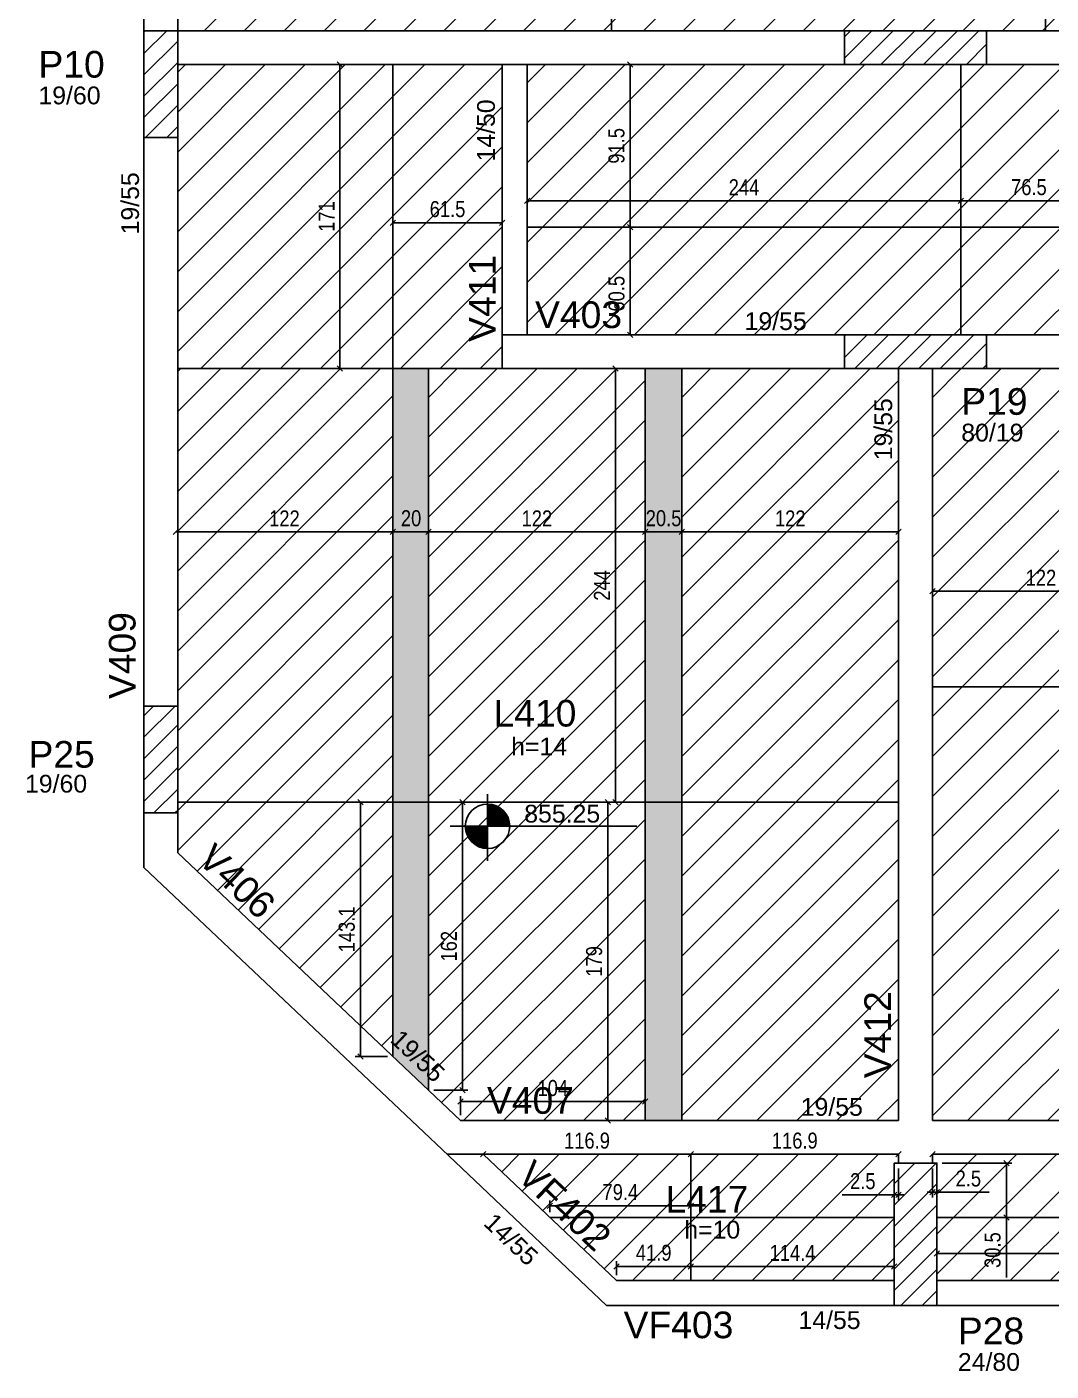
# Model space of a CAD drawing. Header units: millimetres. Extents: x 2358 to 5871, y 1438 to 2637.
# Drawn here: x 2358 to 2934, y 1449 to 2205 of the extents above; entities that cross this region are included whole.
import ezdxf

# ---------------------------------------------------------------- set-up
doc = ezdxf.new("R2010")
doc.units = ezdxf.units.MM
for name, color, linetype in [('3', 3, 'Continuous'), ('4', 4, 'Continuous'), ('7', 7, 'Continuous'), ('9', 9, 'Continuous'), ('Painéis', 200, 'Continuous')]:
    doc.layers.add(name, color=color, linetype=linetype)
doc.layers.add('Hachura', color=251, linetype='Continuous', lineweight=9)
doc.layers.add('REAPROVEITAMENTO', color=251, linetype='Continuous', lineweight=9)
doc.styles.add('COTA TECNICA-50', font='techl___.ttf', dxfattribs={"height": 9})
doc.styles.get("Standard").update_dxf_attribs({"font": 'arial.ttf'})
doc.dimstyles.new('COTA PAINEL-50', dxfattribs={"dimtxt": 9, "dimasz": 3, "dimexe": 3, "dimexo": 3, "dimgap": 3, "dimtad": 1, "dimdec": 1, "dimzin": 12, "dimdsep": 46, "dimtxsty": 'COTA TECNICA-50', "dimblk1": 'OBLIQUE', "dimblk2": 'OBLIQUE', "dimsah": 1, "dimcen": 0.9, "dimclrd": 4, "dimclre": 4, "dimclrt": 240, "dimadec": 1, "dimazin": 3, "dimtfac": 1, "dimtdec": 1, "dimtmove": 0, "dimatfit": 3, "dimfxl": 1, "dimtolj": 1, "dimtzin": 12, "dimarcsym": 0})

# ---------------------------------------------------------------- blocks, each defined once
blk = doc.blocks.new('_Oblique')
at = {"color": 0, "linetype": 'ByBlock', "lineweight": -2}
blk.add_line((-0.5, -0.5), (0.5, 0.5), dxfattribs=at)
blk = doc.blocks.new('*D156')
at = {"color": 4, "lineweight": -2, "transparency": 16777216}
for p, q in [((2959.97, 2107.5), (2883.47, 2107.5)), ((2883.47, 2105.12), (2883.47, 2104.5))]:
    blk.add_line(p, q, dxfattribs=at)
at = {"layer": 'Defpoints', "color": 0, "transparency": 16777216}
for p in [(2883.47, 2108.12), (2883.47, 2107.5), (2959.97, 2107.5)]:
    blk.add_point(p, dxfattribs=at)
at = {"color": 4, "lineweight": -2, "transparency": 16777216, "xscale": 3, "yscale": 3, "zscale": 3, "rotation": 180}
blk.add_blockref('_Oblique', (2883.47, 2107.5), dxfattribs=at)
at = {"color": 4, "lineweight": -2, "transparency": 16777216, "xscale": 3, "yscale": 3, "zscale": 3}
blk.add_blockref('_Oblique', (2959.97, 2107.5), dxfattribs=at)
at = {"color": 240, "transparency": 16777216, "insert": (2921.72, 2115.1), "char_height": 9, "attachment_point": 5, "style": 'COTA TECNICA-50'}
blk.add_mtext('\\A1;76.5', dxfattribs=at)
blk = doc.blocks.new('*D53')
at = {"color": 4, "lineweight": -2, "transparency": 16777216}
for p, q in [((2639.47, 2107.81), (2639.47, 2110.5)), ((2883.47, 2107.81), (2883.47, 2110.5)), ((2883.47, 2107.5), (2639.47, 2107.5))]:
    blk.add_line(p, q, dxfattribs=at)
at = {"layer": 'Defpoints', "color": 0, "transparency": 16777216}
for p in [(2639.47, 2107.5), (2639.47, 2104.81), (2883.47, 2104.81)]:
    blk.add_point(p, dxfattribs=at)
at = {"color": 4, "lineweight": -2, "transparency": 16777216, "xscale": 3, "yscale": 3, "zscale": 3, "rotation": 180}
blk.add_blockref('_Oblique', (2639.47, 2107.5), dxfattribs=at)
at = {"color": 4, "lineweight": -2, "transparency": 16777216, "xscale": 3, "yscale": 3, "zscale": 3}
blk.add_blockref('_Oblique', (2883.47, 2107.5), dxfattribs=at)
at = {"color": 240, "transparency": 16777216, "insert": (2761.47, 2115.07), "char_height": 9, "attachment_point": 5, "style": 'COTA TECNICA-50'}
blk.add_mtext('\\A1;244', dxfattribs=at)
blk = doc.blocks.new('*D54')
at = {"layer": 'Defpoints', "color": 0, "transparency": 16777216}
for p in [(2697.41, 2184.12), (2697.41, 2184.12), (2697.41, 2092.62)]:
    blk.add_point(p, dxfattribs=at)
at = {"layer": 'Painéis', "color": 4, "lineweight": -2, "transparency": 16777216}
blk.add_line((2697.41, 2092.62), (2697.41, 2184.12), dxfattribs=at)
at = {"layer": 'Painéis', "color": 4, "lineweight": -2, "transparency": 16777216, "xscale": 3, "yscale": 3, "zscale": 3}
for p, rotation in [((2697.41, 2184.12), 90), ((2697.41, 2092.62), 270)]:
    blk.add_blockref('_Oblique', p, dxfattribs=dict(at, rotation=rotation))
at = {"layer": 'Painéis', "color": 240, "transparency": 16777216, "insert": (2689.78, 2138.37), "char_height": 9, "attachment_point": 5, "rotation": 90, "style": 'COTA TECNICA-50'}
blk.add_mtext('\\A1;91.5', dxfattribs=at)
blk = doc.blocks.new('*D55')
at = {"layer": 'Defpoints', "color": 0, "transparency": 16777216}
for p in [(2697.41, 2092.62), (2697.41, 2032.12), (2697.41, 2032.12)]:
    blk.add_point(p, dxfattribs=at)
at = {"layer": 'Painéis', "color": 4, "lineweight": -2, "transparency": 16777216}
blk.add_line((2697.41, 2092.62), (2697.41, 2032.12), dxfattribs=at)
at = {"layer": 'Painéis', "color": 4, "lineweight": -2, "transparency": 16777216, "xscale": 3, "yscale": 3, "zscale": 3}
for p, rotation in [((2697.41, 2092.62), 90), ((2697.41, 2032.12), 270)]:
    blk.add_blockref('_Oblique', p, dxfattribs=dict(at, rotation=rotation))
at = {"layer": 'Painéis', "color": 240, "transparency": 16777216, "insert": (2689.81, 2055.17), "char_height": 9, "attachment_point": 5, "rotation": 90, "style": 'COTA TECNICA-50'}
blk.add_mtext('\\A1;60.5', dxfattribs=at)
blk = doc.blocks.new('*D92')
at = {"layer": 'Defpoints', "color": 0, "transparency": 16777216}
for p in [(2545.78, 1769.12), (2563.97, 1769.12), (2563.97, 1626.06)]:
    blk.add_point(p, dxfattribs=at)
at = {"layer": 'Painéis', "color": 4, "lineweight": -2, "transparency": 16777216}
for p, q in [((2560.97, 1769.12), (2542.78, 1769.12)), ((2545.78, 1626.06), (2545.78, 1769.12)), ((2560.97, 1626.06), (2542.78, 1626.06))]:
    blk.add_line(p, q, dxfattribs=at)
at = {"layer": 'Painéis', "color": 4, "lineweight": -2, "transparency": 16777216, "xscale": 3, "yscale": 3, "zscale": 3}
for p, rotation in [((2545.78, 1769.12), 90), ((2545.78, 1626.06), 270)]:
    blk.add_blockref('_Oblique', p, dxfattribs=dict(at, rotation=rotation))
at = {"layer": 'Painéis', "color": 240, "transparency": 16777216, "insert": (2538.08, 1697.59), "char_height": 9, "attachment_point": 5, "rotation": 90, "style": 'COTA TECNICA-50'}
blk.add_mtext('\\A1;143.1', dxfattribs=at)
blk = doc.blocks.new('*D93')
at = {"layer": 'Defpoints', "color": 0, "transparency": 16777216}
for p in [(2441.97, 1921.24), (2563.97, 1921.24), (2563.97, 1921.24)]:
    blk.add_point(p, dxfattribs=at)
at = {"layer": 'Painéis', "color": 4, "lineweight": -2, "transparency": 16777216}
blk.add_line((2441.97, 1921.24), (2563.97, 1921.24), dxfattribs=at)
at = {"layer": 'Painéis', "color": 4, "lineweight": -2, "transparency": 16777216, "xscale": 3, "yscale": 3, "zscale": 3, "rotation": 180}
blk.add_blockref('_Oblique', (2441.97, 1921.24), dxfattribs=at)
at = {"layer": 'Painéis', "color": 4, "lineweight": -2, "transparency": 16777216, "xscale": 3, "yscale": 3, "zscale": 3}
blk.add_blockref('_Oblique', (2563.97, 1921.24), dxfattribs=at)
at = {"layer": 'Painéis', "color": 240, "transparency": 16777216, "insert": (2502.97, 1928.8), "char_height": 9, "attachment_point": 5, "style": 'COTA TECNICA-50'}
blk.add_mtext('\\A1;122', dxfattribs=at)
blk = doc.blocks.new('*D94')
at = {"layer": 'Defpoints', "color": 0, "transparency": 16777216}
for p in [(2563.97, 1921.24), (2583.97, 1921.24), (2583.97, 1921.24)]:
    blk.add_point(p, dxfattribs=at)
at = {"layer": 'Painéis', "color": 4, "lineweight": -2, "transparency": 16777216}
blk.add_line((2563.97, 1921.24), (2583.97, 1921.24), dxfattribs=at)
at = {"layer": 'Painéis', "color": 4, "lineweight": -2, "transparency": 16777216, "xscale": 3, "yscale": 3, "zscale": 3, "rotation": 180}
blk.add_blockref('_Oblique', (2563.97, 1921.24), dxfattribs=at)
at = {"layer": 'Painéis', "color": 4, "lineweight": -2, "transparency": 16777216, "xscale": 3, "yscale": 3, "zscale": 3}
blk.add_blockref('_Oblique', (2583.97, 1921.24), dxfattribs=at)
at = {"layer": 'Painéis', "color": 240, "transparency": 16777216, "insert": (2574.22, 1928.84), "char_height": 9, "attachment_point": 5, "style": 'COTA TECNICA-50'}
blk.add_mtext('\\A1;20', dxfattribs=at)
blk = doc.blocks.new('*D95')
at = {"layer": 'Defpoints', "color": 0, "transparency": 16777216}
for p in [(2583.97, 1921.24), (2705.97, 1921.24), (2705.97, 1921.24)]:
    blk.add_point(p, dxfattribs=at)
at = {"layer": 'Painéis', "color": 4, "lineweight": -2, "transparency": 16777216}
blk.add_line((2583.97, 1921.24), (2705.97, 1921.24), dxfattribs=at)
at = {"layer": 'Painéis', "color": 4, "lineweight": -2, "transparency": 16777216, "xscale": 3, "yscale": 3, "zscale": 3, "rotation": 180}
blk.add_blockref('_Oblique', (2583.97, 1921.24), dxfattribs=at)
at = {"layer": 'Painéis', "color": 4, "lineweight": -2, "transparency": 16777216, "xscale": 3, "yscale": 3, "zscale": 3}
blk.add_blockref('_Oblique', (2705.97, 1921.24), dxfattribs=at)
at = {"layer": 'Painéis', "color": 240, "transparency": 16777216, "insert": (2644.97, 1928.8), "char_height": 9, "attachment_point": 5, "style": 'COTA TECNICA-50'}
blk.add_mtext('\\A1;122', dxfattribs=at)
blk = doc.blocks.new('*D96')
at = {"layer": 'Defpoints', "color": 0, "transparency": 16777216}
for p in [(2705.97, 1921.24), (2726.48, 1921.24), (2726.48, 1921.24)]:
    blk.add_point(p, dxfattribs=at)
at = {"layer": 'Painéis', "color": 4, "lineweight": -2, "transparency": 16777216}
blk.add_line((2705.97, 1921.24), (2726.48, 1921.24), dxfattribs=at)
at = {"layer": 'Painéis', "color": 4, "lineweight": -2, "transparency": 16777216, "xscale": 3, "yscale": 3, "zscale": 3, "rotation": 180}
blk.add_blockref('_Oblique', (2705.97, 1921.24), dxfattribs=at)
at = {"layer": 'Painéis', "color": 4, "lineweight": -2, "transparency": 16777216, "xscale": 3, "yscale": 3, "zscale": 3}
blk.add_blockref('_Oblique', (2726.48, 1921.24), dxfattribs=at)
at = {"layer": 'Painéis', "color": 240, "transparency": 16777216, "insert": (2716.23, 1928.84), "char_height": 9, "attachment_point": 5, "style": 'COTA TECNICA-50'}
blk.add_mtext('\\A1;20.5', dxfattribs=at)
blk = doc.blocks.new('*D97')
at = {"layer": 'Defpoints', "color": 0, "transparency": 16777216}
for p in [(2726.48, 1921.24), (2848.47, 1921.24), (2848.47, 1921.24)]:
    blk.add_point(p, dxfattribs=at)
at = {"layer": 'Painéis', "color": 4, "lineweight": -2, "transparency": 16777216}
blk.add_line((2726.48, 1921.24), (2848.47, 1921.24), dxfattribs=at)
at = {"layer": 'Painéis', "color": 4, "lineweight": -2, "transparency": 16777216, "xscale": 3, "yscale": 3, "zscale": 3, "rotation": 180}
blk.add_blockref('_Oblique', (2726.48, 1921.24), dxfattribs=at)
at = {"layer": 'Painéis', "color": 4, "lineweight": -2, "transparency": 16777216, "xscale": 3, "yscale": 3, "zscale": 3}
blk.add_blockref('_Oblique', (2848.47, 1921.24), dxfattribs=at)
at = {"layer": 'Painéis', "color": 240, "transparency": 16777216, "insert": (2787.48, 1928.8), "char_height": 9, "attachment_point": 5, "style": 'COTA TECNICA-50'}
blk.add_mtext('\\A1;122', dxfattribs=at)
blk = doc.blocks.new('*D178')
at = {"layer": 'Defpoints', "color": 0, "transparency": 16777216}
for p in [(2684.8, 1769.12), (2688.77, 1769.12), (2693.1, 1590.12)]:
    blk.add_point(p, dxfattribs=at)
at = {"layer": 'Painéis', "color": 4, "lineweight": -2, "transparency": 16777216}
for p, q in [((2685.77, 1769.12), (2681.8, 1769.12)), ((2684.8, 1590.12), (2684.8, 1769.12)), ((2690.1, 1590.12), (2681.8, 1590.12))]:
    blk.add_line(p, q, dxfattribs=at)
at = {"layer": 'Painéis', "color": 4, "lineweight": -2, "transparency": 16777216, "xscale": 3, "yscale": 3, "zscale": 3}
for p, rotation in [((2684.8, 1769.12), 90), ((2684.8, 1590.12), 270)]:
    blk.add_blockref('_Oblique', p, dxfattribs=dict(at, rotation=rotation))
at = {"layer": 'Painéis', "color": 240, "transparency": 16777216, "insert": (2677.2, 1679.62), "char_height": 9, "attachment_point": 5, "rotation": 90, "style": 'COTA TECNICA-50'}
blk.add_mtext('\\A1;179', dxfattribs=at)
blk = doc.blocks.new('*D98')
at = {"layer": 'Defpoints', "color": 0, "transparency": 16777216}
for p in [(2689.13, 2013.12), (2689.13, 2013.12), (2689.13, 1769.12)]:
    blk.add_point(p, dxfattribs=at)
at = {"layer": 'Painéis', "color": 4, "lineweight": -2, "transparency": 16777216}
blk.add_line((2689.13, 1769.12), (2689.13, 2013.12), dxfattribs=at)
at = {"layer": 'Painéis', "color": 4, "lineweight": -2, "transparency": 16777216, "xscale": 3, "yscale": 3, "zscale": 3}
for p, rotation in [((2689.13, 2013.12), 90), ((2689.13, 1769.12), 270)]:
    blk.add_blockref('_Oblique', p, dxfattribs=dict(at, rotation=rotation))
at = {"layer": 'Painéis', "color": 240, "transparency": 16777216, "insert": (2681.56, 1891.12), "char_height": 9, "attachment_point": 5, "rotation": 90, "style": 'COTA TECNICA-50'}
blk.add_mtext('\\A1;244', dxfattribs=at)
blk = doc.blocks.new('*D99')
at = {"layer": 'Defpoints', "color": 0, "transparency": 16777216}
for p in [(2563.97, 2095.14), (2625.47, 2095.14), (2625.47, 2095.14)]:
    blk.add_point(p, dxfattribs=at)
at = {"layer": 'Painéis', "color": 4, "lineweight": -2, "transparency": 16777216}
blk.add_line((2563.97, 2095.14), (2625.47, 2095.14), dxfattribs=at)
at = {"layer": 'Painéis', "color": 4, "lineweight": -2, "transparency": 16777216, "xscale": 3, "yscale": 3, "zscale": 3, "rotation": 180}
blk.add_blockref('_Oblique', (2563.97, 2095.14), dxfattribs=at)
at = {"layer": 'Painéis', "color": 4, "lineweight": -2, "transparency": 16777216, "xscale": 3, "yscale": 3, "zscale": 3}
blk.add_blockref('_Oblique', (2625.47, 2095.14), dxfattribs=at)
at = {"layer": 'Painéis', "color": 240, "transparency": 16777216, "insert": (2594.72, 2102.74), "char_height": 9, "attachment_point": 5, "style": 'COTA TECNICA-50'}
blk.add_mtext('\\A1;61.5', dxfattribs=at)
blk = doc.blocks.new('*D179')
at = {"layer": 'Defpoints', "color": 0, "transparency": 16777216}
for p in [(2533.97, 2184.12), (2534.22, 2184.12), (2534.22, 2013.12)]:
    blk.add_point(p, dxfattribs=at)
at = {"layer": 'Painéis', "color": 4, "lineweight": -2, "transparency": 16777216}
for p, q in [((2534.22, 2013.12), (2534.22, 2184.12)), ((2536.97, 2184.12), (2537.22, 2184.12))]:
    blk.add_line(p, q, dxfattribs=at)
at = {"layer": 'Painéis', "color": 4, "lineweight": -2, "transparency": 16777216, "xscale": 3, "yscale": 3, "zscale": 3}
for p, rotation in [((2534.22, 2184.12), 90), ((2534.22, 2013.12), 270)]:
    blk.add_blockref('_Oblique', p, dxfattribs=dict(at, rotation=rotation))
at = {"layer": 'Painéis', "color": 240, "transparency": 16777216, "insert": (2526.65, 2098.62), "char_height": 9, "attachment_point": 5, "rotation": 90, "style": 'COTA TECNICA-50'}
blk.add_mtext('\\A1;171', dxfattribs=at)
blk = doc.blocks.new('*D180')
at = {"layer": 'Defpoints', "color": 0, "transparency": 16777216}
for p in [(2601.93, 1600.74), (2601.93, 1590.12), (2705.97, 1590.12)]:
    blk.add_point(p, dxfattribs=at)
at = {"layer": 'Painéis', "color": 4, "lineweight": -2, "transparency": 16777216}
for p, q in [((2601.93, 1593.12), (2601.93, 1603.74)), ((2705.97, 1593.12), (2705.97, 1603.74)), ((2705.97, 1600.74), (2601.93, 1600.74))]:
    blk.add_line(p, q, dxfattribs=at)
at = {"layer": 'Painéis', "color": 4, "lineweight": -2, "transparency": 16777216, "xscale": 3, "yscale": 3, "zscale": 3, "rotation": 180}
blk.add_blockref('_Oblique', (2601.93, 1600.74), dxfattribs=at)
at = {"layer": 'Painéis', "color": 4, "lineweight": -2, "transparency": 16777216, "xscale": 3, "yscale": 3, "zscale": 3}
blk.add_blockref('_Oblique', (2705.97, 1600.74), dxfattribs=at)
at = {"layer": 'Painéis', "color": 240, "transparency": 16777216, "insert": (2653.95, 1608.33), "char_height": 9, "attachment_point": 5, "style": 'COTA TECNICA-50'}
blk.add_mtext('\\A1;104', dxfattribs=at)
blk = doc.blocks.new('*D181')
at = {"layer": 'Defpoints', "color": 0, "transparency": 16777216}
for p in [(2583.97, 1769.12), (2603.12, 1769.12), (2583.97, 1607.12)]:
    blk.add_point(p, dxfattribs=at)
at = {"layer": 'Painéis', "color": 4, "lineweight": -2, "transparency": 16777216}
for p, q in [((2586.97, 1769.12), (2606.12, 1769.12)), ((2603.12, 1607.12), (2603.12, 1769.12)), ((2586.97, 1607.12), (2606.12, 1607.12))]:
    blk.add_line(p, q, dxfattribs=at)
at = {"layer": 'Painéis', "color": 4, "lineweight": -2, "transparency": 16777216, "xscale": 3, "yscale": 3, "zscale": 3}
for p, rotation in [((2603.12, 1769.12), 90), ((2603.12, 1607.12), 270)]:
    blk.add_blockref('_Oblique', p, dxfattribs=dict(at, rotation=rotation))
at = {"layer": 'Painéis', "color": 240, "transparency": 16777216, "insert": (2595.53, 1688.12), "char_height": 9, "attachment_point": 5, "rotation": 90, "style": 'COTA TECNICA-50'}
blk.add_mtext('\\A1;162', dxfattribs=at)
blk = doc.blocks.new('*D100')
at = {"layer": 'Defpoints', "color": 0, "transparency": 16777216}
for p in [(2845.97, 1566.12), (2848.47, 1566.12), (2845.97, 1548.33)]:
    blk.add_point(p, dxfattribs=at)
at = {"layer": 'Painéis', "color": 4, "lineweight": -2, "transparency": 16777216}
for p, q in [((2845.97, 1563.12), (2845.97, 1545.33)), ((2848.47, 1563.12), (2848.47, 1545.33)), ((2845.97, 1548.33), (2816.62, 1548.33)), ((2848.47, 1548.33), (2845.97, 1548.33)), ((2848.47, 1548.33), (2851.47, 1548.33))]:
    blk.add_line(p, q, dxfattribs=at)
at = {"layer": 'Painéis', "color": 4, "lineweight": -2, "transparency": 16777216, "xscale": 3, "yscale": 3, "zscale": 3}
blk.add_blockref('_Oblique', (2845.97, 1548.33), dxfattribs=at)
at = {"layer": 'Painéis', "color": 4, "lineweight": -2, "transparency": 16777216, "xscale": 3, "yscale": 3, "zscale": 3, "rotation": 180}
blk.add_blockref('_Oblique', (2848.47, 1548.33), dxfattribs=at)
at = {"layer": 'Painéis', "color": 240, "transparency": 16777216, "insert": (2828.29, 1555.93), "char_height": 9, "attachment_point": 5, "style": 'COTA TECNICA-50'}
blk.add_mtext('\\A1;2.5', dxfattribs=at)
blk = doc.blocks.new('*D182')
at = {"layer": 'Defpoints', "color": 0, "transparency": 16777216}
for p in [(2731.6, 1571.12), (2731.6, 1571.12), (2848.47, 1571.12)]:
    blk.add_point(p, dxfattribs=at)
at = {"layer": 'Painéis', "color": 4, "lineweight": -2, "transparency": 16777216}
blk.add_line((2848.47, 1571.12), (2731.6, 1571.12), dxfattribs=at)
at = {"layer": 'Painéis', "color": 4, "lineweight": -2, "transparency": 16777216, "xscale": 3, "yscale": 3, "zscale": 3, "rotation": 180}
blk.add_blockref('_Oblique', (2731.6, 1571.12), dxfattribs=at)
at = {"layer": 'Painéis', "color": 4, "lineweight": -2, "transparency": 16777216, "xscale": 3, "yscale": 3, "zscale": 3}
blk.add_blockref('_Oblique', (2848.47, 1571.12), dxfattribs=at)
at = {"layer": 'Painéis', "color": 240, "transparency": 16777216, "insert": (2790.04, 1578.74), "char_height": 9, "attachment_point": 5, "style": 'COTA TECNICA-50'}
blk.add_mtext('\\A1;116.9', dxfattribs=at)
blk = doc.blocks.new('*D101')
at = {"layer": 'Defpoints', "color": 0, "transparency": 16777216}
for p in [(2614.73, 1571.12), (2614.73, 1571.12), (2731.6, 1571.12)]:
    blk.add_point(p, dxfattribs=at)
at = {"layer": 'Painéis', "color": 4, "lineweight": -2, "transparency": 16777216}
blk.add_line((2731.6, 1571.12), (2614.73, 1571.12), dxfattribs=at)
at = {"layer": 'Painéis', "color": 4, "lineweight": -2, "transparency": 16777216, "xscale": 3, "yscale": 3, "zscale": 3, "rotation": 180}
blk.add_blockref('_Oblique', (2614.73, 1571.12), dxfattribs=at)
at = {"layer": 'Painéis', "color": 4, "lineweight": -2, "transparency": 16777216, "xscale": 3, "yscale": 3, "zscale": 3}
blk.add_blockref('_Oblique', (2731.6, 1571.12), dxfattribs=at)
at = {"layer": 'Painéis', "color": 240, "transparency": 16777216, "insert": (2673.17, 1578.74), "char_height": 9, "attachment_point": 5, "style": 'COTA TECNICA-50'}
blk.add_mtext('\\A1;116.9', dxfattribs=at)
blk = doc.blocks.new('*D102')
at = {"layer": 'Defpoints', "color": 0, "transparency": 16777216}
for p in [(2731.6, 1508.07), (2731.6, 1508.07), (2845.97, 1508.07)]:
    blk.add_point(p, dxfattribs=at)
at = {"layer": 'Painéis', "color": 4, "lineweight": -2, "transparency": 16777216}
blk.add_line((2845.97, 1508.07), (2731.6, 1508.07), dxfattribs=at)
at = {"layer": 'Painéis', "color": 4, "lineweight": -2, "transparency": 16777216, "xscale": 3, "yscale": 3, "zscale": 3, "rotation": 180}
blk.add_blockref('_Oblique', (2731.6, 1508.07), dxfattribs=at)
at = {"layer": 'Painéis', "color": 4, "lineweight": -2, "transparency": 16777216, "xscale": 3, "yscale": 3, "zscale": 3}
blk.add_blockref('_Oblique', (2845.97, 1508.07), dxfattribs=at)
at = {"layer": 'Painéis', "color": 240, "transparency": 16777216, "insert": (2788.79, 1515.63), "char_height": 9, "attachment_point": 5, "style": 'COTA TECNICA-50'}
blk.add_mtext('\\A1;114.4', dxfattribs=at)
blk = doc.blocks.new('*D103')
at = {"layer": 'Defpoints', "color": 0, "transparency": 16777216}
for p in [(2689.74, 1508.07), (2731.6, 1508.07), (2689.74, 1500.12)]:
    blk.add_point(p, dxfattribs=at)
at = {"layer": 'Painéis', "color": 4, "lineweight": -2, "transparency": 16777216}
for p, q in [((2689.74, 1503.12), (2689.74, 1511.07)), ((2731.6, 1508.07), (2689.74, 1508.07))]:
    blk.add_line(p, q, dxfattribs=at)
at = {"layer": 'Painéis', "color": 4, "lineweight": -2, "transparency": 16777216, "xscale": 3, "yscale": 3, "zscale": 3, "rotation": 180}
blk.add_blockref('_Oblique', (2689.74, 1508.07), dxfattribs=at)
at = {"layer": 'Painéis', "color": 4, "lineweight": -2, "transparency": 16777216, "xscale": 3, "yscale": 3, "zscale": 3}
blk.add_blockref('_Oblique', (2731.6, 1508.07), dxfattribs=at)
at = {"layer": 'Painéis', "color": 240, "transparency": 16777216, "insert": (2710.67, 1515.66), "char_height": 9, "attachment_point": 5, "style": 'COTA TECNICA-50'}
blk.add_mtext('\\A1;41.9', dxfattribs=at)
blk = doc.blocks.new('*D183')
at = {"layer": 'Defpoints', "color": 0, "transparency": 16777216}
for p in [(2652.24, 1542.2), (2652.24, 1535.62), (2731.6, 1535.62)]:
    blk.add_point(p, dxfattribs=at)
at = {"layer": 'Painéis', "color": 4, "lineweight": -2, "transparency": 16777216}
for p, q in [((2652.24, 1538.62), (2652.24, 1545.2)), ((2731.6, 1538.62), (2731.6, 1545.2)), ((2731.6, 1542.2), (2652.24, 1542.2))]:
    blk.add_line(p, q, dxfattribs=at)
at = {"layer": 'Painéis', "color": 4, "lineweight": -2, "transparency": 16777216, "xscale": 3, "yscale": 3, "zscale": 3, "rotation": 180}
blk.add_blockref('_Oblique', (2652.24, 1542.2), dxfattribs=at)
at = {"layer": 'Painéis', "color": 4, "lineweight": -2, "transparency": 16777216, "xscale": 3, "yscale": 3, "zscale": 3}
blk.add_blockref('_Oblique', (2731.6, 1542.2), dxfattribs=at)
at = {"layer": 'Painéis', "color": 240, "transparency": 16777216, "insert": (2691.92, 1549.79), "char_height": 9, "attachment_point": 5, "style": 'COTA TECNICA-50'}
blk.add_mtext('\\A1;79.4', dxfattribs=at)
blk = doc.blocks.new('*D104')
at = {"layer": 'Defpoints', "color": 0, "transparency": 16777216}
for p in [(2867.47, 1887.87), (2989.48, 1887.87), (2989.48, 1887.87)]:
    blk.add_point(p, dxfattribs=at)
at = {"layer": 'Painéis', "color": 4, "lineweight": -2, "transparency": 16777216}
blk.add_line((2867.47, 1887.87), (2989.48, 1887.87), dxfattribs=at)
at = {"layer": 'Painéis', "color": 4, "lineweight": -2, "transparency": 16777216, "xscale": 3, "yscale": 3, "zscale": 3, "rotation": 180}
blk.add_blockref('_Oblique', (2867.47, 1887.87), dxfattribs=at)
at = {"layer": 'Painéis', "color": 4, "lineweight": -2, "transparency": 16777216, "xscale": 3, "yscale": 3, "zscale": 3}
blk.add_blockref('_Oblique', (2989.48, 1887.87), dxfattribs=at)
at = {"layer": 'Painéis', "color": 240, "transparency": 16777216, "insert": (2928.48, 1895.42), "char_height": 9, "attachment_point": 5, "style": 'COTA TECNICA-50'}
blk.add_mtext('\\A1;122', dxfattribs=at)
blk = doc.blocks.new('*D139')
at = {"layer": 'Defpoints', "color": 0, "transparency": 16777216}
for p in [(2869.97, 1515.28), (3105.97, 1515.28), (3105.97, 1515.28)]:
    blk.add_point(p, dxfattribs=at)
at = {"layer": 'Painéis', "color": 4, "lineweight": -2, "transparency": 16777216}
blk.add_line((2869.97, 1515.28), (3105.97, 1515.28), dxfattribs=at)
at = {"layer": 'Painéis', "color": 4, "lineweight": -2, "transparency": 16777216, "xscale": 3, "yscale": 3, "zscale": 3, "rotation": 180}
blk.add_blockref('_Oblique', (2869.97, 1515.28), dxfattribs=at)
at = {"layer": 'Painéis', "color": 4, "lineweight": -2, "transparency": 16777216, "xscale": 3, "yscale": 3, "zscale": 3}
blk.add_blockref('_Oblique', (3105.97, 1515.28), dxfattribs=at)
at = {"layer": 'Painéis', "color": 240, "transparency": 16777216, "insert": (2987.97, 1522.97), "char_height": 9, "attachment_point": 5, "style": 'COTA TECNICA-50'}
blk.add_mtext('\\A1;236', dxfattribs=at)
blk = doc.blocks.new('*D161')
at = {"layer": 'Defpoints', "color": 0, "transparency": 16777216}
for p in [(2867.47, 1571.12), (3105.97, 1571.12), (3105.97, 1571.12)]:
    blk.add_point(p, dxfattribs=at)
at = {"layer": 'Painéis', "color": 4, "lineweight": -2, "transparency": 16777216}
blk.add_line((2867.47, 1571.12), (3105.97, 1571.12), dxfattribs=at)
at = {"layer": 'Painéis', "color": 4, "lineweight": -2, "transparency": 16777216, "xscale": 3, "yscale": 3, "zscale": 3, "rotation": 180}
blk.add_blockref('_Oblique', (2867.47, 1571.12), dxfattribs=at)
at = {"layer": 'Painéis', "color": 4, "lineweight": -2, "transparency": 16777216, "xscale": 3, "yscale": 3, "zscale": 3}
blk.add_blockref('_Oblique', (3105.97, 1571.12), dxfattribs=at)
at = {"layer": 'Painéis', "color": 240, "transparency": 16777216, "insert": (2986.72, 1578.84), "char_height": 9, "attachment_point": 5, "style": 'COTA TECNICA-50'}
blk.add_mtext('\\A1;238.5', dxfattribs=at)
blk = doc.blocks.new('*D65')
at = {"layer": 'Defpoints', "color": 0, "transparency": 16777216}
for p in [(2867.47, 1566.12), (2869.97, 1566.12), (2869.97, 1549.82)]:
    blk.add_point(p, dxfattribs=at)
at = {"layer": 'Painéis', "color": 4, "lineweight": -2, "transparency": 16777216}
for p, q in [((2867.47, 1563.12), (2867.47, 1546.82)), ((2869.97, 1563.12), (2869.97, 1546.82)), ((2867.47, 1549.82), (2864.47, 1549.82)), ((2867.47, 1549.82), (2869.97, 1549.82)), ((2869.97, 1549.82), (2899.33, 1549.82))]:
    blk.add_line(p, q, dxfattribs=at)
at = {"layer": 'Painéis', "color": 4, "lineweight": -2, "transparency": 16777216, "xscale": 3, "yscale": 3, "zscale": 3}
blk.add_blockref('_Oblique', (2867.47, 1549.82), dxfattribs=at)
at = {"layer": 'Painéis', "color": 4, "lineweight": -2, "transparency": 16777216, "xscale": 3, "yscale": 3, "zscale": 3, "rotation": 180}
blk.add_blockref('_Oblique', (2869.97, 1549.82), dxfattribs=at)
at = {"layer": 'Painéis', "color": 240, "transparency": 16777216, "insert": (2887.65, 1557.42), "char_height": 9, "attachment_point": 5, "style": 'COTA TECNICA-50'}
blk.add_mtext('\\A1;2.5', dxfattribs=at)
blk = doc.blocks.new('*D165')
at = {"layer": 'Defpoints', "color": 0, "transparency": 16777216}
for p in [(2869.97, 1566.12), (2869.97, 1535.62), (2909.04, 1535.62)]:
    blk.add_point(p, dxfattribs=at)
at = {"layer": 'Painéis', "color": 4, "lineweight": -2, "transparency": 16777216}
for p, q in [((2872.97, 1566.12), (2912.04, 1566.12)), ((2909.04, 1566.12), (2909.04, 1535.62)), ((2872.97, 1535.62), (2912.04, 1535.62)), ((2909.04, 1535.62), (2909.04, 1501.79))]:
    blk.add_line(p, q, dxfattribs=at)
at = {"layer": 'Painéis', "color": 4, "lineweight": -2, "transparency": 16777216, "xscale": 3, "yscale": 3, "zscale": 3}
for p, rotation in [((2909.04, 1566.12), 90), ((2909.04, 1535.62), 270)]:
    blk.add_blockref('_Oblique', p, dxfattribs=dict(at, rotation=rotation))
at = {"layer": 'Painéis', "color": 240, "transparency": 16777216, "insert": (2901.34, 1517.21), "char_height": 9, "attachment_point": 5, "rotation": 90, "style": 'COTA TECNICA-50'}
blk.add_mtext('\\A1;30.5', dxfattribs=at)

msp = doc.modelspace()

# ---------------------------------------------------------------- hatches: boundary and pattern name
at = {"layer": 'Hachura', "linetype": 'ByBlock'}
h = msp.add_hatch(color=256, dxfattribs=at)
h.dxf.hatch_style = 1
h.paths.add_polyline_path([(2563.97, 1626.06), (2583.97, 1607.12), (2583.97, 2013.12), (2563.97, 2013.12)])
h = msp.add_hatch(color=256, dxfattribs=at)
h.dxf.hatch_style = 1
h.paths.add_polyline_path([(2705.97, 1590.12), (2726.47, 1590.12), (2726.47, 2013.12), (2705.97, 2013.12)])
at = {"layer": 'REAPROVEITAMENTO', "linetype": 'ByBlock'}
h = msp.add_hatch(dxfattribs=at)
h.set_pattern_fill('ANSI31', color=256, scale=5, style=2)
h.set_pattern_definition([(45, (-4034.278, 448.003), (-11.22532, 11.22532), [])])
h.paths.add_polyline_path([(3104.97, 2325.12), (2442.97, 2325.12), (2442.97, 2203.12), (3104.97, 2203.12)])
h = msp.add_hatch(dxfattribs=at)
h.set_pattern_fill('ANSI31', color=256, scale=5, style=2)
h.set_pattern_definition([(45, (-4034.278, 260.003), (-11.22532, 11.22532), [])])
h.paths.add_polyline_path([(2625.48, 2013.12), (2442.97, 2013.12), (2442.97, 2184.12), (2625.48, 2184.12)])
h = msp.add_hatch(dxfattribs=at)
h.set_pattern_fill('ANSI31', color=256, scale=5, style=2)
h.set_pattern_definition([(45, (-1344.037, -103.497), (-11.22532, 11.22532), [])])
h.paths.add_polyline_path([(2639.47, 2184.12), (2639.47, 2032.12), (5052.47, 2032.12), (5052.47, 2184.12)])
h = msp.add_hatch(dxfattribs=at)
h.set_pattern_fill('ANSI31', color=256, scale=5, style=2)
h.set_pattern_definition([(45, (-4095.778, -127.063), (-11.22532, 11.22532), [])])
h.paths.add_polyline_path([(2442.97, 2013.12), (2442.97, 1740.59), (2563.97, 1626.06), (2563.98, 1626.06), (2563.98, 2013.12)])
h = msp.add_hatch(dxfattribs=at)
h.set_pattern_fill('ANSI31', color=256, scale=5, style=2)
h.set_pattern_definition([(45, (-3953.778, -162.997), (-11.22532, 11.22532), [])])
h.paths.add_polyline_path([(2583.98, 1607.12), (2601.93, 1590.12), (2705.98, 1590.12), (2705.98, 2013.12), (2583.98, 2013.12)])
h = msp.add_hatch(dxfattribs=at)
h.set_pattern_fill('ANSI31', color=256, scale=5, style=2)
h.set_pattern_definition([(45, (-3811.278, -162.997), (-11.22532, 11.22532), [])])
h.paths.add_polyline_path([(2848.48, 1590.12), (2726.48, 1590.12), (2726.48, 2013.12), (2848.48, 2013.12)])
h = msp.add_hatch(dxfattribs=at)
h.set_pattern_fill('ANSI31', color=256, scale=5, style=2)
h.set_pattern_definition([(45, (-3670.27, -162.997), (-11.22532, 11.22532), [])])
h.paths.add_polyline_path([(2989.49, 1590.12), (2867.49, 1590.12), (2867.49, 2013.12), (2989.49, 2013.12)])
h = msp.add_hatch(dxfattribs=at)
h.set_pattern_fill('ANSI31', color=256, scale=5, style=2)
h.set_pattern_definition([(45, (-3986.287, -604.997), (-11.22532, 11.22532), [])])
h.paths.add_polyline_path([(2614.73, 1571.12), (2689.74, 1500.12), (2845.97, 1500.12), (2845.97, 1566.12), (2848.47, 1566.12), (2848.47, 1571.12)])
h = msp.add_hatch(dxfattribs=at)
h.set_pattern_fill('ANSI31', color=256, scale=5, style=2)
h.set_pattern_definition([(45, (-3549.287, -604.997), (-11.22532, 11.22532), [])])
h.paths.add_polyline_path([(3285.28, 1552.12), (3282.78, 1552.12), (3282.97, 1500.12), (2869.97, 1500.12), (2869.97, 1571.12), (3285.47, 1571.12)])

# ---------------------------------------------------------------- linework, layer by layer
at = {"layer": '3', "linetype": 'Continuous'}
for p, q in [((2423.97, 2190.33), (2436.76, 2203.12)), ((2423.97, 2202.35), (2424.74, 2203.12)), ((2817.97, 2187.64), (2833.45, 2203.12)), ((2817.97, 2199.66), (2821.43, 2203.12)), ((2826.47, 2184.12), (2845.47, 2203.12)), ((2838.49, 2184.12), (2857.49, 2203.12)), ((2850.51, 2184.12), (2869.51, 2203.12)), ((2862.53, 2184.12), (2881.53, 2203.12)), ((2874.55, 2184.12), (2893.55, 2203.12)), ((2423.97, 2178.31), (2442.97, 2197.31)), ((2886.57, 2184.12), (2897.97, 2195.52)), ((2423.97, 2166.29), (2442.97, 2185.29)), ((2423.97, 2154.27), (2442.97, 2173.27)), ((2424.84, 2143.12), (2442.97, 2161.25)), ((2436.86, 2143.12), (2442.97, 2149.23)), ((2817.97, 2019.35), (2830.74, 2032.12)), ((2817.97, 2031.37), (2818.72, 2032.12)), ((2823.76, 2013.12), (2842.76, 2032.12)), ((2835.78, 2013.12), (2854.78, 2032.12)), ((2847.8, 2013.12), (2866.8, 2032.12)), ((2859.82, 2013.12), (2878.82, 2032.12)), ((2871.84, 2013.12), (2890.84, 2032.12)), ((2883.86, 2013.12), (2897.97, 2027.23)), ((2895.88, 2013.12), (2897.97, 2015.21)), ((2423.97, 1805.66), (2441.43, 1823.12)), ((2423.97, 1817.69), (2429.41, 1823.12)), ((2423.97, 1793.64), (2442.97, 1812.64)), ((2423.97, 1781.62), (2442.97, 1800.62)), ((2423.97, 1769.6), (2442.97, 1788.6)), ((2429.51, 1763.12), (2442.97, 1776.58)), ((2617.22, 1768.14), (2617.22, 1773.64)), ((2441.53, 1763.12), (2442.97, 1764.56)), ((2617.22, 1768.14), (2617.22, 1743.14)), ((2617.22, 1767.53), (2621.06, 1767.53)), ((2617.22, 1766.74), (2622.96, 1766.74)), ((2617.22, 1765.95), (2624.29, 1765.95)), ((2617.22, 1765.15), (2625.32, 1765.15)), ((2617.22, 1764.36), (2626.17, 1764.36)), ((2617.22, 1763.57), (2626.88, 1763.57)), ((2617.22, 1762.77), (2627.48, 1762.77)), ((2617.22, 1761.98), (2627.99, 1761.98)), ((2604.72, 1755.64), (2596.29, 1755.64)), ((2604.72, 1755.64), (2629.72, 1755.64)), ((2617.22, 1754.85), (2604.72, 1754.85)), ((2617.22, 1761.19), (2628.42, 1761.19)), ((2617.22, 1760.4), (2628.77, 1760.4)), ((2617.22, 1759.6), (2629.07, 1759.6)), ((2617.22, 1758.81), (2629.31, 1758.81)), ((2617.22, 1758.02), (2629.49, 1758.02)), ((2617.22, 1757.22), (2629.61, 1757.22)), ((2617.22, 1756.43), (2629.72, 1756.43)), ((2629.72, 1755.64), (2701.14, 1755.64)), ((2617.22, 1754.05), (2604.82, 1754.05)), ((2617.22, 1753.26), (2604.94, 1753.26)), ((2617.22, 1752.47), (2605.12, 1752.47)), ((2617.22, 1751.67), (2605.36, 1751.67)), ((2617.22, 1750.88), (2605.66, 1750.88)), ((2617.22, 1750.09), (2606.02, 1750.09)), ((2617.22, 1749.3), (2606.44, 1749.3)), ((2617.22, 1748.5), (2606.95, 1748.5)), ((2617.22, 1747.71), (2607.55, 1747.71)), ((2617.22, 1746.92), (2608.26, 1746.92)), ((2617.22, 1746.12), (2609.11, 1746.12)), ((2617.22, 1745.33), (2610.14, 1745.33)), ((2617.22, 1744.54), (2611.47, 1744.54)), ((2617.22, 1743.75), (2613.37, 1743.75)), ((2617.22, 1743.14), (2617.22, 1736.27)), ((2845.97, 1542.48), (2869.61, 1566.12)), ((2845.97, 1554.5), (2857.59, 1566.12)), ((2845.97, 1530.46), (2869.97, 1554.46)), ((2845.97, 1518.44), (2869.97, 1542.44)), ((2845.97, 1506.42), (2869.97, 1530.42)), ((2845.97, 1494.4), (2869.97, 1518.4)), ((2849.72, 1486.12), (2869.97, 1506.37)), ((2861.74, 1486.12), (2869.97, 1494.35))]:
    msp.add_line(p, q, dxfattribs=at)
for points in [[(2423.97, 2483.12), (2423.97, 2203.12)], [(2442.97, 2203.12), (2442.97, 2483.12)], [(2632.47, 2203.12), (2442.97, 2203.12)], [(2817.97, 2203.12), (2632.47, 2203.12)], [(3285.47, 2203.12), (2897.97, 2203.12)], [(2442.97, 2184.12), (2625.47, 2184.12)], [(2625.47, 2184.12), (2625.47, 2013.12)], [(2639.47, 2184.12), (2625.47, 2184.12)], [(2639.47, 2184.12), (2817.97, 2184.12)], [(2639.47, 2032.12), (2639.47, 2184.12)], [(2897.97, 2184.12), (3285.47, 2184.12)], [(2423.97, 2143.12), (2423.97, 1823.12)], [(2442.97, 1823.12), (2442.97, 2143.12)], [(2625.47, 2032.12), (2639.47, 2032.12)], [(2817.97, 2032.12), (2639.47, 2032.12)], [(3285.47, 2032.12), (2897.97, 2032.12)], [(2625.47, 2013.12), (2817.97, 2013.12)], [(2848.47, 2013.12), (2848.47, 1590.12)], [(2867.47, 1590.12), (2867.47, 2013.12)], [(2897.97, 2013.12), (3285.47, 2013.12)], [(2423.97, 1763.12), (2423.97, 1732.41)], [(2442.97, 1740.59), (2442.97, 1763.12)], [(2601.93, 1590.12), (2442.97, 1740.59)], [(2423.97, 1732.41), (2591.62, 1573.72)], [(2848.47, 1590.12), (2601.93, 1590.12)], [(3285.47, 1590.12), (2867.47, 1590.12)], [(2591.62, 1573.72), (2684.17, 1486.12)], [(2594.37, 1571.12), (2848.47, 1571.12)], [(2689.74, 1500.12), (2614.73, 1571.12)], [(2848.47, 1571.12), (2848.47, 1566.12)], [(2867.47, 1571.12), (3285.47, 1571.12)], [(2867.47, 1566.12), (2867.47, 1571.12)], [(2845.97, 1500.12), (2689.74, 1500.12)], [(3282.97, 1500.12), (2869.97, 1500.12)], [(2684.17, 1486.12), (2845.97, 1486.12)], [(2869.97, 1486.12), (3282.97, 1486.12)]]:
    msp.add_lwpolyline(points, dxfattribs=at)
msp.add_circle((2617.22, 1755.64), 12.5, dxfattribs=at)
at = {"layer": '7', "linetype": 'Continuous'}
for points in [[(2423.97, 2143.12), (2442.97, 2143.12), (2442.97, 2203.12), (2423.97, 2203.12), (2423.97, 2143.12)], [(2817.97, 2184.12), (2897.97, 2184.12), (2897.97, 2203.12), (2817.97, 2203.12), (2817.97, 2184.12)], [(2817.97, 2013.12), (2897.97, 2013.12), (2897.97, 2032.12), (2817.97, 2032.12), (2817.97, 2013.12)], [(2423.97, 1763.12), (2442.97, 1763.12), (2442.97, 1823.12), (2423.97, 1823.12), (2423.97, 1763.12)], [(2845.97, 1486.12), (2869.97, 1486.12), (2869.97, 1566.12), (2845.97, 1566.12), (2845.97, 1486.12)]]:
    msp.add_lwpolyline(points, dxfattribs=at)
at = {"layer": '9', "linetype": 'Continuous'}
for points in [[(2442.97, 2328.12), (2442.97, 2328.12), (2442.97, 2203.12)], [(2442.97, 2126.12), (2442.97, 2126.12), (2442.97, 1914.12)]]:
    msp.add_solid(points, dxfattribs=at)
at = {"layer": 'Painéis'}
for p, q in [((2686.97, 2203.12), (2686.97, 2514.12)), ((2930.97, 2203.12), (2930.97, 2514.12)), ((2563.97, 1626.06), (2563.97, 2184.12)), ((2883.47, 2184.12), (2883.47, 2032.12)), ((2639.47, 2092.62), (5778.47, 2092.62)), ((2625.47, 2013.12), (2442.97, 2013.12)), ((2583.97, 1607.12), (2583.97, 2013.12)), ((2705.97, 1590.12), (2705.97, 2013.12)), ((2726.47, 1590.12), (2726.47, 2013.12)), ((3285.38, 1834.12), (2867.38, 1834.12)), ((2442.97, 1769.12), (2848.47, 1769.12)), ((2731.6, 1571.12), (2731.6, 1500.12)), ((2845.97, 1535.62), (2652.24, 1535.62)), ((3282.97, 1535.62), (2869.97, 1535.62))]:
    msp.add_line(p, q, dxfattribs=at)

# ---------------------------------------------------------------- texts
at = {"layer": '3', "linetype": 'Continuous'}
for s, p in [('19/60', (2364.62, 2161.74)), ('19/55', (2761.8, 2034.77)), ('80/19', (2883.7, 1972.07)), ('h=14', (2630.49, 1795.47)), ('19/60', (2357.06, 1774.57)), ('855.25', (2637.87, 1757.71)), ('19/55', (2793.39, 1592.76)), ('h=10', (2727.88, 1523.7)), ('14/55', (2792.11, 1472.83)), ('24/80', (2881.78, 1449.28))]:
    msp.add_text(s, height=10, dxfattribs=at).set_placement(p)
for s, rotation, p in [('14/50', 90, (2621.35, 2129.55)), ('19/55', 90, (2421.16, 2088.55)), ('19/55', 90, (2844.81, 1961.45)), ('19/55', 316.572, (2561.91, 1634.82)), ('14/55', 316.572, (2614.38, 1531.67))]:
    msp.add_text(s, height=10, rotation=rotation, dxfattribs=at).set_placement(p)
at = {"layer": '4', "linetype": 'Continuous'}
for s, p in [('P10', (2364.62, 2176.74)), ('V403', (2643.96, 2035.87)), ('P19', (2883.7, 1987.07)), ('L410', (2620.6, 1811.71)), ('P25', (2359.04, 1788.58)), ('V407', (2616.93, 1593.87)), ('L417', (2717.31, 1538.31)), ('VF403', (2693.77, 1467.64)), ('P28', (2881.78, 1464.28))]:
    msp.add_text(s, height=15, dxfattribs=at).set_placement(p)
for s, rotation, p in [('V411', 90, (2621.72, 2028.12)), ('V409', 90, (2419.23, 1827.19)), ('V406', 316.572, (2453.38, 1736.07)), ('V412', 90, (2844.17, 1613.9)), ('VF402', 316.573, (2633, 1557.94))]:
    msp.add_text(s, height=15, rotation=rotation, dxfattribs=at).set_placement(p)

# ---------------------------------------------------------------- dimensions: what is measured, and where the dimension line sits
for base, p1, p2, picture, middle in [((2639.47, 2107.5), (2883.47, 2104.81), (2639.47, 2104.81), '*D53', (2761.47, 2115.07)), ((2883.47, 2107.5), (2959.97, 2107.5), (2883.47, 2108.12), '*D156', (2921.72, 2115.1))]:
    dim = msp.add_linear_dim(base=base, p1=p1, p2=p2, dimstyle='COTA PAINEL-50')
    dim.commit()
    dim.dimension.update_dxf_attribs({"geometry": picture, "text_midpoint": middle})
at = {"layer": 'Painéis'}
for base, p1, p2, angle, picture, middle in [((2534.22, 2184.12), (2534.22, 2013.12), (2533.97, 2184.12), 90, '*D179', (2526.65, 2098.62)), ((2697.41, 2184.12), (2697.41, 2092.62), (2697.41, 2184.12), 90, '*D54', (2689.78, 2138.37)), ((2689.13, 2013.12), (2689.13, 1769.12), (2689.13, 2013.12), 90, '*D98', (2681.56, 1891.12)), ((2545.78, 1769.12), (2563.97, 1626.06), (2563.97, 1769.12), 90, '*D92', (2538.08, 1697.59)), ((2603.12, 1769.12), (2583.97, 1607.12), (2583.97, 1769.12), 90, '*D181', (2595.53, 1688.12)), ((2684.8, 1769.12), (2693.1, 1590.12), (2688.77, 1769.12), 90, '*D178', (2677.2, 1679.62)), ((2909.04, 1535.62), (2869.97, 1566.12), (2869.97, 1535.62), 90, '*D165', (2901.34, 1517.21)), ((3105.97, 1515.28), (2869.97, 1515.28), (3105.97, 1515.28), 180, '*D139', (2987.97, 1522.97))]:
    dim = msp.add_linear_dim(base=base, p1=p1, p2=p2, angle=angle, dimstyle='COTA PAINEL-50', dxfattribs=at)
    dim.commit()
    dim.dimension.update_dxf_attribs({"geometry": picture, "text_midpoint": middle})
for base, p1, p2, picture, middle in [((2625.47, 2095.14), (2563.97, 2095.14), (2625.47, 2095.14), '*D99', (2594.72, 2102.74)), ((2601.93, 1600.74), (2705.97, 1590.12), (2601.93, 1590.12), '*D180', (2653.95, 1608.33)), ((2614.73, 1571.12), (2731.6, 1571.12), (2614.73, 1571.12), '*D101', (2673.17, 1578.74)), ((2731.6, 1571.12), (2848.47, 1571.12), (2731.6, 1571.12), '*D182', (2790.04, 1578.74)), ((3105.97, 1571.12), (2867.47, 1571.12), (3105.97, 1571.12), '*D161', (2986.72, 1578.84)), ((2845.97, 1548.33), (2848.47, 1566.12), (2845.97, 1566.12), '*D100', (2828.29, 1555.93)), ((2869.97, 1549.82), (2867.47, 1566.12), (2869.97, 1566.12), '*D65', (2887.65, 1557.42)), ((2652.24, 1542.2), (2731.6, 1535.62), (2652.24, 1535.62), '*D183', (2691.92, 1549.79)), ((2689.74, 1508.07), (2731.6, 1508.07), (2689.74, 1500.12), '*D103', (2710.67, 1515.66)), ((2731.6, 1508.07), (2845.97, 1508.07), (2731.6, 1508.07), '*D102', (2788.79, 1515.63))]:
    dim = msp.add_linear_dim(base=base, p1=p1, p2=p2, dimstyle='COTA PAINEL-50', dxfattribs=at)
    dim.commit()
    dim.dimension.update_dxf_attribs({"geometry": picture, "text_midpoint": middle})
dim = msp.add_linear_dim(base=(2697.41, 2032.12), p1=(2697.41, 2092.62), p2=(2697.41, 2032.12), angle=90, dimstyle='COTA PAINEL-50', dxfattribs=at)
dim.commit()
dim.dimension.update_dxf_attribs({"geometry": '*D55', "text_midpoint": (2697.41, 2055.17), "dimtype": 160})
for base, p1, p2, picture, middle in [((2563.97, 1921.24), (2441.97, 1921.24), (2563.97, 1921.24), '*D93', (2502.97, 1928.8)), ((2705.97, 1921.24), (2583.97, 1921.24), (2705.97, 1921.24), '*D95', (2644.97, 1928.8)), ((2848.47, 1921.24), (2726.48, 1921.24), (2848.47, 1921.24), '*D97', (2787.48, 1928.8)), ((2989.48, 1887.87), (2867.47, 1887.87), (2989.48, 1887.87), '*D104', (2928.48, 1895.42))]:
    dim = msp.add_linear_dim(base=base, p1=p1, p2=p2, dimstyle='COTA PAINEL-50', override={"dimtmove": 1}, dxfattribs=at)
    dim.commit()
    dim.dimension.update_dxf_attribs({"geometry": picture, "text_midpoint": middle})
for base, p1, p2, picture, middle in [((2583.97, 1921.24), (2563.97, 1921.24), (2583.97, 1921.24), '*D94', (2574.22, 1921.24)), ((2726.48, 1921.24), (2705.97, 1921.24), (2726.48, 1921.24), '*D96', (2716.23, 1921.24))]:
    dim = msp.add_linear_dim(base=base, p1=p1, p2=p2, dimstyle='COTA PAINEL-50', override={"dimtmove": 1}, dxfattribs=at)
    dim.commit()
    dim.dimension.update_dxf_attribs({"geometry": picture, "text_midpoint": middle, "dimtype": 160})

doc.saveas('drawing.dxf')
